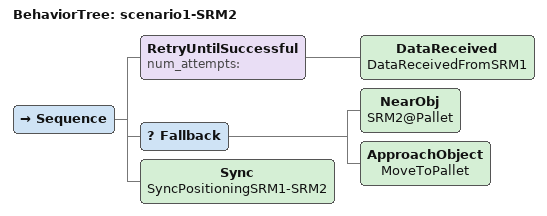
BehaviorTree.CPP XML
<?xml version="1.0" encoding="UTF-8"?>
<root BTCPP_format="4">
  <BehaviorTree ID="scenario1-SRM2">
    <Sequence>
      <RetryUntilSuccessful num_attempts="">
        <DataReceived name="DataReceivedFromSRM1"/>
      </RetryUntilSuccessful>
      <Fallback>
        <NearObj name="SRM2@Pallet"/>
        <ApproachObject name="MoveToPallet"/>
      </Fallback>
      <Sync name="SyncPositioningSRM1-SRM2"/>
    </Sequence>
  </BehaviorTree>

</root>
